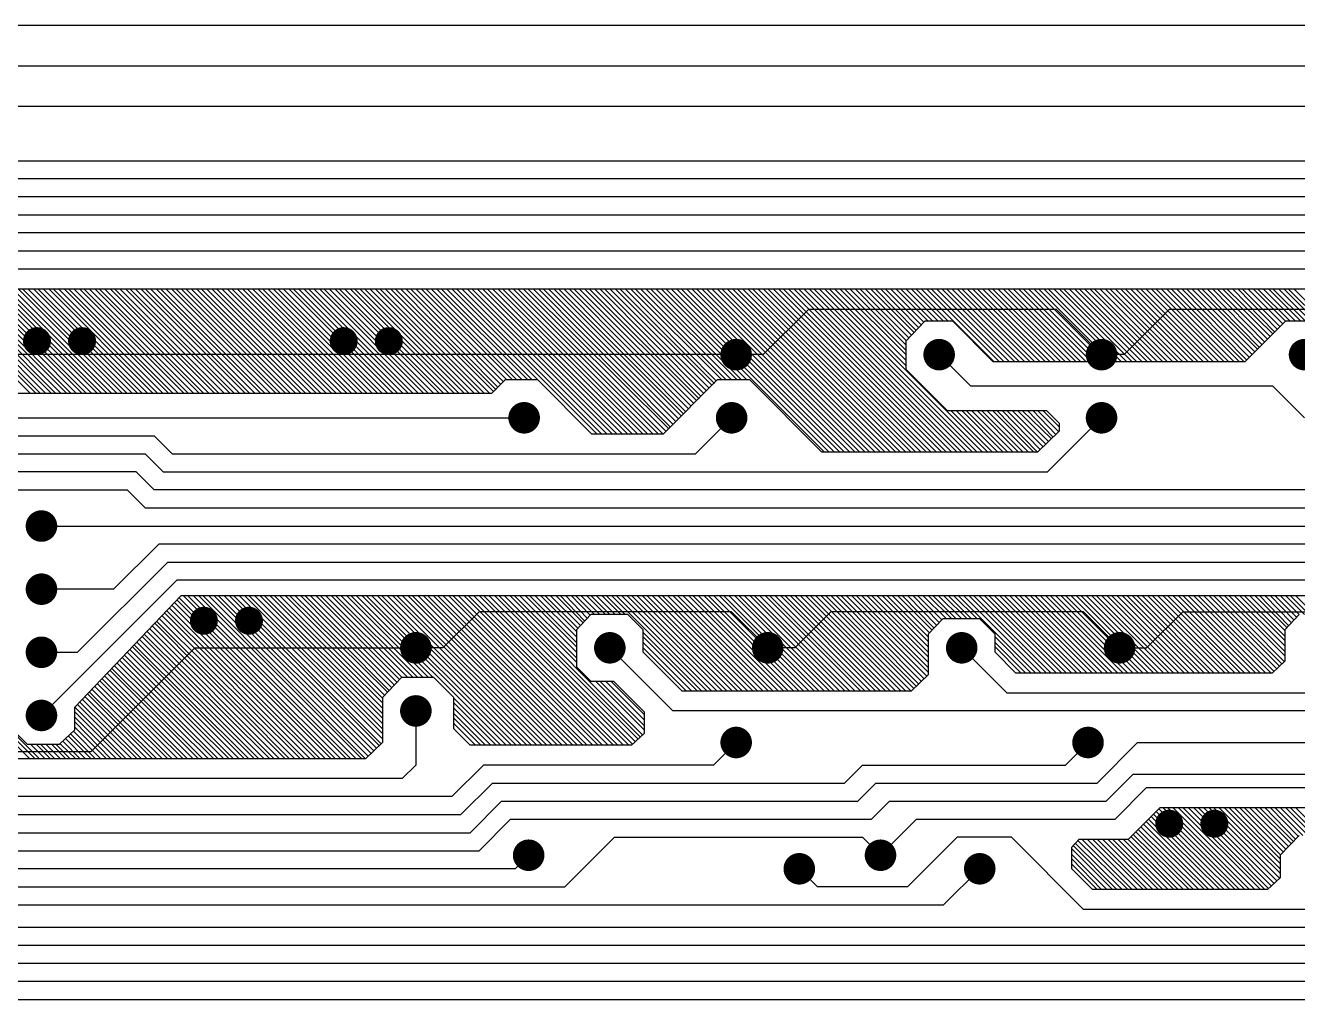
# Model space of a CAD drawing. Extents: x 295 to 953, y 10 to 290.
# Drawn here: x 569.6 to 628.7, y 193.8 to 239 of the extents above; entities that cross this region are included whole.
import ezdxf

# ---------------------------------------------------------------- set-up
doc = ezdxf.new("R2010")
doc.units = 0
doc.header["$LTSCALE"] = 5
doc.header["$MEASUREMENT"] = 0
doc.layers.get('0').update_dxf_attribs({"linetype": 'CONTINUOUS', "lineweight": 25})
doc.layers.add('ART02_PHO', color=2, linetype='CONTINUOUS')

msp = doc.modelspace()

# ---------------------------------------------------------------- linework, layer by layer
for points, const_width in [([(570.428, 224.351, -1), (569.778, 224.351, -1)], 0.65), ([(572.523, 224.351, -1), (571.873, 224.351, -1)], 0.65), ([(584.677, 224.351, -1), (584.027, 224.351, -1)], 0.65), ([(586.772, 224.351, -1), (586.123, 224.351, -1)], 0.65), ([(602.95, 223.722, -1), (602.216, 223.722, -1)], 0.733), ([(612.379, 223.722, -1), (611.646, 223.722, -1)], 0.733), ([(619.923, 223.722, -1), (619.19, 223.722, -1)], 0.733), ([(629.353, 223.722, -1), (628.62, 223.722, -1)], 0.733), ([(593.101, 220.788, -1), (592.367, 220.788, -1)], 0.733), ([(602.74, 220.788, -1), (602.007, 220.788, -1)], 0.733), ([(619.923, 220.788, -1), (619.19, 220.788, -1)], 0.733), ([(570.679, 215.759, -1), (569.946, 215.759, -1)], 0.733), ([(570.679, 212.825, -1), (569.946, 212.825, -1)], 0.733), ([(578.181, 211.359, -1), (577.531, 211.359, -1)], 0.65), ([(580.276, 211.359, -1), (579.627, 211.359, -1)], 0.65), ([(570.679, 209.892, -1), (569.946, 209.892, -1)], 0.733), ([(588.072, 210.101, -1), (587.338, 210.101, -1)], 0.733), ([(597.082, 210.101, -1), (596.349, 210.101, -1)], 0.733), ([(604.417, 210.101, -1), (603.683, 210.101, -1)], 0.733), ([(613.427, 210.101, -1), (612.694, 210.101, -1)], 0.733), ([(620.761, 210.101, -1), (620.028, 210.101, -1)], 0.733), ([(570.679, 206.958, -1), (569.946, 206.958, -1)], 0.733), ([(588.072, 207.168, -1), (587.338, 207.168, -1)], 0.733), ([(602.95, 205.701, -1), (602.216, 205.701, -1)], 0.733), ([(619.295, 205.701, -1), (618.561, 205.701, -1)], 0.733), ([(623.025, 201.929, -1), (622.375, 201.929, -1)], 0.65), ([(625.12, 201.929, -1), (624.471, 201.929, -1)], 0.65), ([(593.31, 200.462, -1), (592.577, 200.462, -1)], 0.733), ([(609.655, 200.462, -1), (608.922, 200.462, -1)], 0.733), ([(605.883, 199.833, -1), (605.15, 199.833, -1)], 0.733), ([(614.265, 199.833, -1), (613.532, 199.833, -1)], 0.733)]:
    msp.add_lwpolyline(points, format="xyb", close=True, dxfattribs=dict(const_width=const_width))
at = {"layer": 'ART02_PHO', "color": 7}
for p, q in [((728.313, 239.019), (548.1, 239.019)), ((662.933, 237.133), (549.776, 237.133)), ((711.339, 235.247), (551.453, 235.247)), ((553.339, 232.733), (691.851, 232.733)), ((692.48, 231.895), (553.548, 231.895)), ((759.326, 231.056), (553.758, 231.056)), ((553.967, 230.218), (757.86, 230.218)), ((757.231, 229.38), (554.177, 229.38)), ((554.387, 228.542), (756.812, 228.542)), ((554.596, 227.704), (756.183, 227.704)), ((555.015, 226.782), (691.139, 226.782)), ((569.809, 221.92), (564.948, 226.782)), ((570.061, 221.92), (565.199, 226.782)), ((570.27, 221.92), (565.409, 226.782)), ((570.522, 221.92), (565.66, 226.782)), ((570.773, 221.92), (565.912, 226.782)), ((570.983, 221.92), (566.121, 226.782)), ((571.234, 221.92), (566.373, 226.782)), ((571.486, 221.92), (566.624, 226.782)), ((571.695, 221.92), (566.834, 226.782)), ((571.947, 221.92), (567.085, 226.782)), ((572.198, 221.92), (567.337, 226.782)), ((572.408, 221.92), (567.546, 226.782)), ((572.659, 221.92), (567.798, 226.782)), ((572.911, 221.92), (568.049, 226.782)), ((573.12, 221.92), (568.259, 226.782)), ((573.372, 221.92), (568.51, 226.782)), ((573.581, 221.92), (568.72, 226.782)), ((573.833, 221.92), (568.971, 226.782)), ((574.084, 221.92), (569.223, 226.782)), ((574.294, 221.92), (569.432, 226.782)), ((574.545, 221.92), (569.684, 226.782)), ((574.797, 221.92), (569.935, 226.782)), ((575.006, 221.92), (570.145, 226.782)), ((575.258, 221.92), (570.396, 226.782)), ((575.509, 221.92), (570.648, 226.782)), ((575.719, 221.92), (570.857, 226.782)), ((575.97, 221.92), (571.109, 226.782)), ((576.222, 221.92), (571.36, 226.782)), ((576.431, 221.92), (571.57, 226.782)), ((576.683, 221.92), (571.821, 226.782)), ((576.934, 221.92), (572.073, 226.782)), ((577.144, 221.92), (572.282, 226.782)), ((577.395, 221.92), (572.534, 226.782)), ((577.647, 221.92), (572.785, 226.782)), ((577.856, 221.92), (572.995, 226.782)), ((578.108, 221.92), (573.246, 226.782)), ((578.359, 221.92), (573.497, 226.782)), ((578.569, 221.92), (573.707, 226.782)), ((578.82, 221.92), (573.958, 226.782)), ((579.072, 221.92), (574.21, 226.782)), ((579.281, 221.92), (574.42, 226.782)), ((579.533, 221.92), (574.671, 226.782)), ((579.784, 221.92), (574.922, 226.782)), ((579.994, 221.92), (575.132, 226.782)), ((580.245, 221.92), (575.383, 226.782)), ((580.496, 221.92), (575.635, 226.782)), ((580.706, 221.92), (575.844, 226.782)), ((580.957, 221.92), (576.096, 226.782)), ((581.209, 221.92), (576.347, 226.782)), ((581.418, 221.92), (576.557, 226.782)), ((581.67, 221.92), (576.808, 226.782)), ((581.879, 221.92), (577.018, 226.782)), ((582.131, 221.92), (577.269, 226.782)), ((582.382, 221.92), (577.521, 226.782)), ((582.592, 221.92), (577.73, 226.782)), ((582.843, 221.92), (577.982, 226.782)), ((583.095, 221.92), (578.233, 226.782)), ((583.304, 221.92), (578.443, 226.782)), ((583.556, 221.92), (578.694, 226.782)), ((583.807, 221.92), (578.946, 226.782)), ((584.017, 221.92), (579.155, 226.782)), ((584.268, 221.92), (579.407, 226.782)), ((584.52, 221.92), (579.658, 226.782)), ((584.729, 221.92), (579.868, 226.782)), ((584.981, 221.92), (580.119, 226.782)), ((585.232, 221.92), (580.371, 226.782)), ((585.442, 221.92), (580.58, 226.782)), ((585.693, 221.92), (580.832, 226.782)), ((585.945, 221.92), (581.083, 226.782)), ((586.154, 221.92), (581.293, 226.782)), ((586.406, 221.92), (581.544, 226.782)), ((586.657, 221.92), (581.796, 226.782)), ((586.867, 221.92), (582.005, 226.782)), ((587.118, 221.92), (582.257, 226.782)), ((587.37, 221.92), (582.508, 226.782)), ((587.579, 221.92), (582.718, 226.782)), ((587.831, 221.92), (582.969, 226.782)), ((588.082, 221.92), (583.221, 226.782)), ((588.292, 221.92), (583.43, 226.782)), ((588.543, 221.92), (583.682, 226.782)), ((588.795, 221.92), (583.933, 226.782)), ((589.004, 221.92), (584.143, 226.782)), ((589.256, 221.92), (584.394, 226.782)), ((589.507, 221.92), (584.646, 226.782)), ((589.717, 221.92), (584.855, 226.782)), ((589.968, 221.92), (585.107, 226.782)), ((590.178, 221.92), (585.316, 226.782)), ((590.429, 221.92), (585.568, 226.782)), ((590.681, 221.92), (585.819, 226.782)), ((590.89, 221.92), (586.029, 226.782)), ((591.142, 221.92), (586.28, 226.782)), ((591.309, 222.004), (586.531, 226.782)), ((591.435, 222.088), (586.741, 226.782)), ((591.519, 222.213), (586.993, 226.782)), ((591.645, 222.339), (587.244, 226.782)), ((591.77, 222.465), (587.454, 226.782)), ((591.938, 222.549), (587.705, 226.782)), ((592.189, 222.549), (587.956, 226.782)), ((592.399, 222.549), (588.166, 226.782)), ((592.65, 222.549), (588.417, 226.782)), ((592.902, 222.549), (588.669, 226.782)), ((593.111, 222.549), (588.878, 226.782)), ((593.363, 222.549), (589.13, 226.782)), ((596.129, 220.034), (589.381, 226.782)), ((596.338, 220.034), (589.591, 226.782)), ((596.59, 220.034), (589.842, 226.782)), ((596.841, 220.034), (590.094, 226.782)), ((597.051, 220.034), (590.303, 226.782)), ((597.302, 220.034), (590.555, 226.782)), ((597.554, 220.034), (590.806, 226.782)), ((597.763, 220.034), (591.016, 226.782)), ((598.015, 220.034), (591.267, 226.782)), ((598.266, 220.034), (591.519, 226.782)), ((598.476, 220.034), (591.728, 226.782)), ((598.727, 220.034), (591.98, 226.782)), ((598.979, 220.034), (592.231, 226.782)), ((599.188, 220.034), (592.441, 226.782)), ((599.314, 220.16), (592.692, 226.782)), ((599.44, 220.285), (592.902, 226.782)), ((599.524, 220.369), (593.153, 226.782)), ((599.649, 220.495), (593.405, 226.782)), ((599.775, 220.621), (593.614, 226.782)), ((599.901, 220.746), (593.866, 226.782)), ((600.027, 220.872), (594.117, 226.782)), ((600.152, 220.956), (594.327, 226.782)), ((600.236, 221.082), (594.578, 226.782)), ((600.362, 221.207), (594.83, 226.782)), ((600.488, 221.333), (595.039, 226.782)), ((600.613, 221.459), (595.291, 226.782)), ((600.739, 221.585), (595.542, 226.782)), ((600.865, 221.669), (595.752, 226.782)), ((600.949, 221.794), (596.003, 226.782)), ((601.074, 221.92), (596.255, 226.782)), ((601.2, 222.046), (596.464, 226.782)), ((601.326, 222.171), (596.716, 226.782)), ((601.451, 222.297), (596.967, 226.782)), ((601.577, 222.381), (597.177, 226.782)), ((601.661, 222.507), (597.428, 226.782)), ((601.912, 222.549), (597.68, 226.782)), ((602.122, 222.549), (597.889, 226.782)), ((602.373, 222.549), (598.141, 226.782)), ((602.625, 222.549), (598.392, 226.782)), ((602.834, 222.549), (598.602, 226.782)), ((603.086, 222.549), (598.853, 226.782)), ((606.69, 219.196), (599.104, 226.782)), ((606.9, 219.196), (599.314, 226.782)), ((607.151, 219.196), (599.566, 226.782)), ((607.403, 219.196), (599.817, 226.782)), ((607.612, 219.196), (600.027, 226.782)), ((607.864, 219.196), (600.278, 226.782)), ((608.115, 219.196), (600.529, 226.782)), ((608.325, 219.196), (600.739, 226.782)), ((608.576, 219.196), (600.99, 226.782)), ((608.786, 219.196), (601.2, 226.782)), ((609.037, 219.196), (601.451, 226.782)), ((609.289, 219.196), (601.703, 226.782)), ((609.498, 219.196), (601.912, 226.782)), ((609.75, 219.196), (602.164, 226.782)), ((610.001, 219.196), (602.415, 226.782)), ((610.211, 219.196), (602.625, 226.782)), ((610.462, 219.196), (602.876, 226.782)), ((610.714, 219.196), (603.128, 226.782)), ((610.923, 219.196), (603.337, 226.782)), ((611.175, 219.196), (603.589, 226.782)), ((611.426, 219.196), (603.84, 226.782)), ((611.636, 219.196), (604.05, 226.782)), ((611.887, 219.196), (604.301, 226.782)), ((612.139, 219.196), (604.553, 226.782)), ((612.348, 219.196), (604.762, 226.782)), ((612.6, 219.196), (605.014, 226.782)), ((612.851, 219.196), (605.265, 226.782)), ((613.061, 219.196), (605.475, 226.782)), ((613.312, 219.196), (605.726, 226.782)), ((613.563, 219.196), (605.978, 226.782)), ((613.773, 219.196), (606.187, 226.782)), ((614.024, 219.196), (606.439, 226.782)), ((614.276, 219.196), (606.69, 226.782)), ((610.462, 223.219), (606.9, 226.782)), ((610.462, 223.471), (607.151, 226.782)), ((610.462, 223.722), (607.403, 226.782)), ((610.462, 223.932), (607.612, 226.782)), ((610.462, 224.183), (607.864, 226.782)), ((610.462, 224.393), (608.115, 226.782)), ((610.588, 224.518), (608.325, 226.782)), ((610.714, 224.644), (608.576, 226.782)), ((610.839, 224.77), (608.828, 226.782)), ((610.923, 224.854), (609.037, 226.782)), ((611.049, 224.979), (609.289, 226.782)), ((611.175, 225.105), (609.498, 226.782)), ((611.3, 225.231), (609.75, 226.782)), ((611.51, 225.273), (610.001, 226.782)), ((611.719, 225.273), (610.211, 226.782)), ((611.971, 225.273), (610.462, 226.782)), ((612.222, 225.273), (610.714, 226.782)), ((612.432, 225.273), (610.923, 226.782)), ((614.569, 223.387), (611.175, 226.782)), ((614.821, 223.387), (611.426, 226.782)), ((615.03, 223.387), (611.636, 226.782)), ((615.282, 223.387), (611.887, 226.782)), ((615.533, 223.387), (612.139, 226.782)), ((615.743, 223.387), (612.348, 226.782)), ((615.994, 223.387), (612.6, 226.782)), ((616.246, 223.387), (612.851, 226.782)), ((616.455, 223.387), (613.061, 226.782)), ((616.707, 223.387), (613.312, 226.782)), ((616.958, 223.387), (613.563, 226.782)), ((617.168, 223.387), (613.773, 226.782)), ((617.419, 223.387), (614.024, 226.782)), ((617.671, 223.387), (614.276, 226.782)), ((617.88, 223.387), (614.485, 226.782)), ((618.132, 223.387), (614.737, 226.782)), ((618.383, 223.387), (614.988, 226.782)), ((618.593, 223.387), (615.198, 226.782)), ((618.844, 223.387), (615.449, 226.782)), ((619.096, 223.387), (615.701, 226.782)), ((619.305, 223.387), (615.91, 226.782)), ((619.557, 223.387), (616.162, 226.782)), ((619.808, 223.387), (616.413, 226.782)), ((620.018, 223.387), (616.623, 226.782)), ((620.269, 223.387), (616.874, 226.782)), ((620.479, 223.387), (617.084, 226.782)), ((620.73, 223.387), (617.335, 226.782)), ((620.982, 223.387), (617.587, 226.782)), ((621.191, 223.387), (617.796, 226.782)), ((621.443, 223.387), (618.048, 226.782)), ((621.694, 223.387), (618.299, 226.782)), ((621.904, 223.387), (618.509, 226.782)), ((622.155, 223.387), (618.76, 226.782)), ((622.406, 223.387), (619.012, 226.782)), ((622.616, 223.387), (619.221, 226.782)), ((622.867, 223.387), (619.473, 226.782)), ((623.119, 223.387), (619.724, 226.782)), ((623.328, 223.387), (619.934, 226.782)), ((623.58, 223.387), (620.185, 226.782)), ((623.831, 223.387), (620.437, 226.782)), ((624.041, 223.387), (620.646, 226.782)), ((624.292, 223.387), (620.898, 226.782)), ((624.544, 223.387), (621.149, 226.782)), ((624.753, 223.387), (621.359, 226.782)), ((625.005, 223.387), (621.61, 226.782)), ((625.256, 223.387), (621.862, 226.782)), ((625.466, 223.387), (622.071, 226.782)), ((625.717, 223.387), (622.323, 226.782)), ((625.969, 223.387), (622.574, 226.782)), ((626.178, 223.387), (622.784, 226.782)), ((626.304, 223.471), (623.035, 226.782)), ((626.43, 223.596), (623.287, 226.782)), ((626.556, 223.722), (623.496, 226.782)), ((626.681, 223.848), (623.748, 226.782)), ((626.807, 223.974), (623.999, 226.782)), ((626.891, 224.057), (624.209, 226.782)), ((627.017, 224.183), (624.46, 226.782)), ((627.142, 224.309), (624.712, 226.782)), ((627.268, 224.435), (624.921, 226.782)), ((627.394, 224.56), (625.173, 226.782)), ((627.519, 224.686), (625.382, 226.782)), ((627.603, 224.77), (625.634, 226.782)), ((627.729, 224.896), (625.885, 226.782)), ((627.855, 225.021), (626.095, 226.782)), ((627.98, 225.147), (626.346, 226.782)), ((628.106, 225.273), (626.597, 226.782)), ((628.316, 225.273), (626.807, 226.782)), ((628.567, 225.273), (627.058, 226.782)), ((628.819, 225.273), (627.31, 226.782)), ((629.028, 225.273), (627.519, 226.782)), ((629.28, 225.273), (627.771, 226.782)), ((629.531, 225.273), (628.022, 226.782)), ((629.741, 225.273), (628.232, 226.782)), ((632.507, 222.758), (628.483, 226.782)), ((605.936, 225.818), (603.84, 223.722)), ((617.461, 225.818), (605.936, 225.818)), ((619.557, 223.722), (617.461, 225.818)), ((622.7, 225.818), (620.604, 223.722)), ((634.435, 225.818), (622.7, 225.818)), ((611.342, 225.273), (610.462, 224.351)), ((612.641, 225.273), (611.342, 225.273)), ((614.527, 223.387), (612.641, 225.273)), ((628.106, 225.273), (626.22, 223.387)), ((629.825, 225.273), (628.106, 225.273)), ((610.462, 224.351), (610.462, 223.052)), ((602.583, 223.722), (560.254, 223.722)), ((603.84, 223.722), (602.583, 223.722)), ((613.48, 222.255), (612.013, 223.722)), ((626.22, 223.387), (614.527, 223.387)), ((620.604, 223.722), (619.557, 223.722)), ((610.462, 223.052), (612.39, 221.124)), ((591.854, 222.549), (591.225, 221.92)), ((593.363, 222.549), (591.854, 222.549)), ((595.877, 220.034), (593.363, 222.549)), ((601.703, 222.549), (599.188, 220.034)), ((603.212, 222.549), (601.703, 222.549)), ((606.564, 219.196), (603.212, 222.549)), ((627.519, 222.255), (613.48, 222.255)), ((628.986, 220.788), (627.519, 222.255)), ((591.225, 221.92), (552.92, 221.92)), ((612.39, 221.124), (617, 221.124)), ((614.485, 219.196), (612.558, 221.124)), ((614.737, 219.196), (612.809, 221.124)), ((614.988, 219.196), (613.061, 221.124)), ((615.198, 219.196), (613.27, 221.124)), ((615.449, 219.196), (613.522, 221.124)), ((615.701, 219.196), (613.773, 221.124)), ((615.91, 219.196), (613.983, 221.124)), ((616.162, 219.196), (614.234, 221.124)), ((616.413, 219.196), (614.485, 221.124)), ((616.581, 219.196), (614.695, 221.124)), ((616.707, 219.322), (614.946, 221.124)), ((616.832, 219.447), (615.156, 221.124)), ((616.958, 219.573), (615.407, 221.124)), ((617.084, 219.699), (615.659, 221.124)), ((617.21, 219.824), (615.868, 221.124)), ((617.293, 219.908), (616.12, 221.124)), ((617.419, 220.034), (616.371, 221.124)), ((617.545, 220.16), (616.581, 221.124)), ((617.587, 220.369), (616.832, 221.124)), ((617, 221.124), (617.587, 220.537)), ((548.729, 220.788), (592.734, 220.788)), ((600.697, 219.112), (602.373, 220.788)), ((617.042, 218.274), (619.557, 220.788)), ((617.587, 220.537), (617.587, 220.16)), ((548.938, 219.95), (575.551, 219.95)), ((575.551, 219.95), (576.389, 219.112)), ((599.188, 220.034), (595.877, 220.034)), ((617.587, 220.16), (616.581, 219.196)), ((549.148, 219.112), (575.132, 219.112)), ((575.132, 219.112), (575.97, 218.274)), ((576.389, 219.112), (600.697, 219.112)), ((616.581, 219.196), (606.564, 219.196)), ((574.713, 218.274), (549.357, 218.274)), ((575.551, 217.436), (574.713, 218.274)), ((575.97, 218.274), (617.042, 218.274)), ((549.567, 217.436), (574.294, 217.436)), ((574.294, 217.436), (575.132, 216.597)), ((633.387, 217.436), (575.551, 217.436)), ((569.767, 204.946), (558.2, 216.514)), ((570.019, 204.946), (558.452, 216.514)), ((570.229, 204.946), (558.661, 216.514)), ((575.132, 216.597), (649.103, 216.597)), ((570.312, 215.759), (651.827, 215.759)), ((575.761, 214.921), (573.665, 212.825)), ((652.246, 214.921), (575.761, 214.921)), ((571.989, 209.892), (576.18, 214.083)), ((576.18, 214.083), (652.665, 214.083)), ((576.599, 213.245), (570.312, 206.958)), ((573.665, 212.825), (570.312, 212.825)), ((653.085, 213.245), (576.599, 213.245)), ((571.863, 207.335), (576.808, 212.532)), ((583.765, 204.946), (576.515, 212.197)), ((583.975, 204.946), (576.599, 212.323)), ((584.226, 204.946), (576.725, 212.406)), ((576.808, 212.532), (653.504, 212.532)), ((584.478, 204.946), (576.892, 212.532)), ((584.687, 204.946), (577.102, 212.532)), ((584.939, 204.946), (577.353, 212.532)), ((585.19, 204.946), (577.605, 212.532)), ((585.358, 204.946), (577.814, 212.532)), ((585.484, 205.072), (578.066, 212.532)), ((585.609, 205.198), (578.317, 212.532)), ((585.735, 205.324), (578.527, 212.532)), ((585.861, 205.449), (578.778, 212.532)), ((585.987, 205.575), (579.03, 212.532)), ((586.07, 205.659), (579.239, 212.532)), ((586.154, 205.868), (579.491, 212.532)), ((586.154, 206.12), (579.742, 212.532)), ((586.154, 206.329), (579.952, 212.532)), ((586.154, 206.581), (580.203, 212.532)), ((586.154, 206.832), (580.455, 212.532)), ((586.154, 207.042), (580.664, 212.532)), ((586.154, 207.293), (580.916, 212.532)), ((586.154, 207.545), (581.125, 212.532)), ((586.154, 207.754), (581.377, 212.532)), ((586.238, 207.922), (581.628, 212.532)), ((586.364, 208.048), (581.838, 212.532)), ((586.448, 208.132), (582.089, 212.532)), ((586.573, 208.257), (582.34, 212.532)), ((586.699, 208.383), (582.55, 212.532)), ((586.825, 208.509), (582.802, 212.532)), ((586.951, 208.634), (583.053, 212.532)), ((587.076, 208.718), (583.263, 212.532)), ((587.328, 208.718), (583.514, 212.532)), ((587.579, 208.718), (583.765, 212.532)), ((587.789, 208.718), (583.975, 212.532)), ((588.04, 208.718), (584.226, 212.532)), ((588.292, 208.718), (584.478, 212.532)), ((588.501, 208.718), (584.687, 212.532)), ((591.896, 205.575), (584.939, 212.532)), ((592.147, 205.575), (585.19, 212.532)), ((592.357, 205.575), (585.4, 212.532)), ((592.608, 205.575), (585.651, 212.532)), ((592.86, 205.575), (585.903, 212.532)), ((593.069, 205.575), (586.112, 212.532)), ((593.321, 205.575), (586.364, 212.532)), ((593.572, 205.575), (586.615, 212.532)), ((593.782, 205.575), (586.825, 212.532)), ((594.033, 205.575), (587.076, 212.532)), ((594.285, 205.575), (587.328, 212.532)), ((594.494, 205.575), (587.537, 212.532)), ((594.746, 205.575), (587.789, 212.532)), ((594.997, 205.575), (588.04, 212.532)), ((595.207, 205.575), (588.25, 212.532)), ((595.458, 205.575), (588.501, 212.532)), ((595.668, 205.575), (588.711, 212.532)), ((595.919, 205.575), (588.962, 212.532)), ((596.171, 205.575), (589.214, 212.532)), ((596.38, 205.575), (589.423, 212.532)), ((596.632, 205.575), (589.675, 212.532)), ((596.883, 205.575), (589.926, 212.532)), ((597.093, 205.575), (590.136, 212.532)), ((597.344, 205.575), (590.387, 212.532)), ((597.596, 205.575), (590.639, 212.532)), ((597.763, 205.617), (590.848, 212.532)), ((597.889, 205.743), (591.1, 212.532)), ((598.015, 205.868), (591.351, 212.532)), ((598.141, 205.952), (591.561, 212.532)), ((598.224, 206.078), (591.812, 212.532)), ((595.165, 209.431), (592.064, 212.532)), ((595.165, 209.64), (592.273, 212.532)), ((595.165, 209.892), (592.525, 212.532)), ((595.165, 210.143), (592.776, 212.532)), ((595.165, 210.353), (592.986, 212.532)), ((595.165, 210.604), (593.237, 212.532)), ((595.165, 210.856), (593.489, 212.532)), ((595.207, 211.023), (593.698, 212.532)), ((595.333, 211.149), (593.95, 212.532)), ((595.458, 211.275), (594.201, 212.532)), ((595.542, 211.359), (594.411, 212.532)), ((595.668, 211.484), (594.662, 212.532)), ((595.794, 211.61), (594.913, 212.532)), ((596.003, 211.652), (595.123, 212.532)), ((596.255, 211.652), (595.375, 212.532)), ((596.506, 211.652), (595.626, 212.532)), ((596.716, 211.652), (595.836, 212.532)), ((596.967, 211.652), (596.087, 212.532)), ((597.219, 211.652), (596.338, 212.532)), ((597.428, 211.652), (596.548, 212.532)), ((601.242, 208.09), (596.799, 212.532)), ((601.451, 208.09), (597.009, 212.532)), ((601.703, 208.09), (597.26, 212.532)), ((601.954, 208.09), (597.512, 212.532)), ((602.164, 208.09), (597.721, 212.532)), ((602.415, 208.09), (597.973, 212.532)), ((602.667, 208.09), (598.224, 212.532)), ((602.876, 208.09), (598.434, 212.532)), ((603.128, 208.09), (598.685, 212.532)), ((603.379, 208.09), (598.937, 212.532)), ((603.589, 208.09), (599.146, 212.532)), ((603.84, 208.09), (599.398, 212.532)), ((604.092, 208.09), (599.649, 212.532)), ((604.301, 208.09), (599.859, 212.532)), ((604.553, 208.09), (600.11, 212.532)), ((604.804, 208.09), (600.362, 212.532)), ((605.014, 208.09), (600.571, 212.532)), ((605.265, 208.09), (600.823, 212.532)), ((605.517, 208.09), (601.074, 212.532)), ((605.726, 208.09), (601.284, 212.532)), ((605.978, 208.09), (601.535, 212.532)), ((606.229, 208.09), (601.787, 212.532)), ((606.439, 208.09), (601.996, 212.532)), ((606.69, 208.09), (602.248, 212.532)), ((606.942, 208.09), (602.499, 212.532)), ((607.151, 208.09), (602.709, 212.532)), ((607.403, 208.09), (602.96, 212.532)), ((607.654, 208.09), (603.212, 212.532)), ((607.864, 208.09), (603.421, 212.532)), ((608.115, 208.09), (603.673, 212.532)), ((608.367, 208.09), (603.924, 212.532)), ((608.576, 208.09), (604.134, 212.532)), ((608.828, 208.09), (604.385, 212.532)), ((609.079, 208.09), (604.637, 212.532)), ((609.289, 208.09), (604.846, 212.532)), ((609.54, 208.09), (605.098, 212.532)), ((609.75, 208.09), (605.307, 212.532)), ((610.001, 208.09), (605.559, 212.532)), ((610.253, 208.09), (605.81, 212.532)), ((610.462, 208.09), (606.02, 212.532)), ((610.714, 208.09), (606.271, 212.532)), ((610.839, 208.215), (606.523, 212.532)), ((610.965, 208.299), (606.732, 212.532)), ((611.049, 208.425), (606.984, 212.532)), ((611.175, 208.551), (607.235, 212.532)), ((611.3, 208.676), (607.445, 212.532)), ((611.426, 208.802), (607.696, 212.532)), ((611.51, 208.97), (607.948, 212.532)), ((611.51, 209.179), (608.157, 212.532)), ((611.51, 209.431), (608.409, 212.532)), ((611.51, 209.682), (608.66, 212.532)), ((611.51, 209.892), (608.87, 212.532)), ((611.51, 210.143), (609.121, 212.532)), ((611.51, 210.395), (609.372, 212.532)), ((611.51, 210.604), (609.582, 212.532)), ((611.552, 210.814), (609.833, 212.532)), ((611.677, 210.94), (610.085, 212.532)), ((611.761, 211.023), (610.294, 212.532)), ((611.887, 211.149), (610.546, 212.532)), ((612.013, 211.275), (610.797, 212.532)), ((612.139, 211.401), (611.007, 212.532)), ((612.348, 211.442), (611.258, 212.532)), ((612.6, 211.442), (611.51, 212.532)), ((612.809, 211.442), (611.719, 212.532)), ((613.061, 211.442), (611.971, 212.532)), ((613.312, 211.442), (612.222, 212.532)), ((613.522, 211.442), (612.432, 212.532)), ((613.773, 211.442), (612.683, 212.532)), ((616.497, 208.928), (612.893, 212.532)), ((616.749, 208.928), (613.144, 212.532)), ((617, 208.928), (613.396, 212.532)), ((617.21, 208.928), (613.605, 212.532)), ((617.461, 208.928), (613.857, 212.532)), ((617.713, 208.928), (614.108, 212.532)), ((617.922, 208.928), (614.318, 212.532)), ((618.174, 208.928), (614.569, 212.532)), ((618.425, 208.928), (614.821, 212.532)), ((618.635, 208.928), (615.03, 212.532)), ((618.886, 208.928), (615.282, 212.532)), ((619.137, 208.928), (615.533, 212.532)), ((619.347, 208.928), (615.743, 212.532)), ((619.598, 208.928), (615.994, 212.532)), ((619.85, 208.928), (616.246, 212.532)), ((620.059, 208.928), (616.455, 212.532)), ((620.311, 208.928), (616.707, 212.532)), ((620.562, 208.928), (616.958, 212.532)), ((620.772, 208.928), (617.168, 212.532)), ((621.023, 208.928), (617.419, 212.532)), ((621.275, 208.928), (617.671, 212.532)), ((621.484, 208.928), (617.88, 212.532)), ((621.736, 208.928), (618.132, 212.532)), ((621.987, 208.928), (618.383, 212.532)), ((622.197, 208.928), (618.593, 212.532)), ((622.448, 208.928), (618.844, 212.532)), ((622.7, 208.928), (619.096, 212.532)), ((622.909, 208.928), (619.305, 212.532)), ((623.161, 208.928), (619.557, 212.532)), ((623.412, 208.928), (619.808, 212.532)), ((623.622, 208.928), (620.018, 212.532)), ((623.873, 208.928), (620.269, 212.532)), ((624.125, 208.928), (620.521, 212.532)), ((624.334, 208.928), (620.73, 212.532)), ((624.586, 208.928), (620.982, 212.532)), ((624.795, 208.928), (621.191, 212.532)), ((625.047, 208.928), (621.443, 212.532)), ((625.298, 208.928), (621.694, 212.532)), ((625.508, 208.928), (621.904, 212.532)), ((625.759, 208.928), (622.155, 212.532)), ((626.011, 208.928), (622.406, 212.532)), ((626.22, 208.928), (622.616, 212.532)), ((626.472, 208.928), (622.867, 212.532)), ((626.723, 208.928), (623.119, 212.532)), ((626.933, 208.928), (623.328, 212.532)), ((627.184, 208.928), (623.58, 212.532)), ((627.436, 208.928), (623.831, 212.532)), ((627.561, 209.012), (624.041, 212.532)), ((627.687, 209.137), (624.292, 212.532)), ((627.813, 209.263), (624.544, 212.532)), ((627.939, 209.347), (624.753, 212.532)), ((628.022, 209.473), (625.005, 212.532)), ((628.064, 209.724), (625.256, 212.532)), ((628.064, 209.934), (625.466, 212.532)), ((628.064, 210.185), (625.717, 212.532)), ((628.064, 210.437), (625.969, 212.532)), ((628.064, 210.646), (626.178, 212.532)), ((628.064, 210.898), (626.43, 212.532)), ((628.148, 211.065), (626.681, 212.532)), ((628.232, 211.149), (626.891, 212.532)), ((628.358, 211.275), (627.142, 212.532)), ((628.483, 211.401), (627.394, 212.532)), ((628.609, 211.526), (627.603, 212.532)), ((628.735, 211.652), (627.855, 212.532)), ((628.986, 211.652), (628.106, 212.532)), ((629.196, 211.652), (628.316, 212.532)), ((629.447, 211.652), (628.567, 212.532)), ((582.55, 204.946), (575.928, 211.568)), ((582.802, 204.946), (576.054, 211.694)), ((583.053, 204.946), (576.138, 211.82)), ((583.263, 204.946), (576.264, 211.945)), ((583.514, 204.946), (576.389, 212.071)), ((590.639, 211.778), (588.962, 210.101)), ((602.373, 211.778), (590.639, 211.778)), ((595.836, 211.652), (595.165, 210.94)), ((597.554, 211.652), (595.836, 211.652)), ((598.266, 210.94), (597.554, 211.652)), ((604.05, 210.101), (602.373, 211.778)), ((606.984, 211.778), (605.307, 210.101)), ((618.718, 211.778), (606.984, 211.778)), ((620.395, 210.101), (618.718, 211.778)), ((621.652, 210.101), (623.328, 211.778)), ((623.328, 211.778), (635.063, 211.778)), ((628.735, 211.652), (628.064, 210.94)), ((581.377, 204.946), (575.342, 210.981)), ((581.628, 204.946), (575.467, 211.107)), ((581.838, 204.946), (575.593, 211.233)), ((582.089, 204.946), (575.677, 211.317)), ((582.34, 204.946), (575.803, 211.442)), ((612.18, 211.442), (611.51, 210.73)), ((613.899, 211.442), (612.18, 211.442)), ((614.611, 210.73), (613.899, 211.442)), ((580.413, 204.946), (574.881, 210.479)), ((580.664, 204.946), (575.006, 210.604)), ((580.916, 204.946), (575.09, 210.73)), ((581.125, 204.946), (575.216, 210.856)), ((595.165, 210.94), (595.165, 209.221)), ((598.266, 209.892), (598.266, 210.94)), ((600.99, 208.09), (598.266, 210.814)), ((600.781, 208.09), (598.266, 210.604)), ((611.51, 210.73), (611.51, 208.844)), ((614.611, 209.892), (614.611, 210.73)), ((616.288, 208.928), (614.611, 210.604)), ((628.064, 210.94), (628.064, 209.473)), ((570.312, 209.892), (571.989, 209.892)), ((572.617, 205.282), (577.437, 210.101)), ((579.239, 204.946), (574.294, 209.892)), ((579.491, 204.946), (574.42, 210.018)), ((579.742, 204.946), (574.545, 210.143)), ((579.952, 204.946), (574.629, 210.227)), ((580.203, 204.946), (574.755, 210.353)), ((577.437, 210.101), (587.705, 210.101)), ((588.962, 210.101), (587.705, 210.101)), ((599.649, 207.168), (596.716, 210.101)), ((600.529, 208.09), (598.266, 210.353)), ((600.278, 208.09), (598.266, 210.101)), ((600.068, 208.09), (598.266, 209.892)), ((605.307, 210.101), (604.05, 210.101)), ((613.061, 210.101), (615.156, 208.006)), ((616.036, 208.928), (614.611, 210.353)), ((615.827, 208.928), (614.611, 210.143)), ((615.575, 208.928), (614.611, 209.892)), ((620.395, 210.101), (621.652, 210.101)), ((578.066, 204.946), (573.707, 209.263)), ((578.317, 204.946), (573.833, 209.389)), ((578.527, 204.946), (573.958, 209.515)), ((578.778, 204.946), (574.084, 209.64)), ((579.03, 204.946), (574.168, 209.766)), ((595.165, 209.221), (595.836, 208.551)), ((628.064, 209.473), (627.478, 208.928)), ((576.892, 204.946), (573.12, 208.676)), ((577.102, 204.946), (573.246, 208.802)), ((577.353, 204.946), (573.372, 208.928)), ((577.605, 204.946), (573.497, 209.054)), ((577.814, 204.946), (573.581, 209.137)), ((587.034, 208.718), (586.154, 207.796)), ((588.543, 208.718), (587.034, 208.718)), ((589.465, 207.796), (588.543, 208.718)), ((611.51, 208.844), (610.714, 208.09)), ((627.478, 208.928), (615.575, 208.928)), ((575.677, 204.946), (572.534, 208.048)), ((575.928, 204.946), (572.659, 208.173)), ((576.18, 204.946), (572.785, 208.299)), ((576.389, 204.946), (572.911, 208.425)), ((576.641, 204.946), (573.036, 208.551)), ((595.836, 208.551), (596.883, 208.551)), ((598.308, 206.288), (596.045, 208.551)), ((598.308, 206.497), (596.255, 208.551)), ((598.308, 206.749), (596.506, 208.551)), ((598.308, 207), (596.758, 208.551)), ((596.883, 208.551), (598.308, 207.126)), ((610.714, 208.09), (600.068, 208.09)), ((574.503, 204.946), (571.989, 207.461)), ((574.755, 204.946), (572.073, 207.587)), ((574.964, 204.946), (572.198, 207.712)), ((575.216, 204.946), (572.324, 207.838)), ((575.467, 204.946), (572.45, 207.964)), ((586.154, 207.796), (586.154, 205.701)), ((589.465, 206.329), (589.465, 207.796)), ((591.645, 205.575), (589.465, 207.754)), ((591.435, 205.575), (589.465, 207.545)), ((615.156, 208.006), (678.44, 208.006)), ((574.252, 204.946), (571.863, 207.335)), ((571.863, 206.288), (571.863, 207.335)), ((574.042, 204.946), (571.863, 207.126)), ((573.791, 204.946), (571.863, 206.874)), ((587.705, 207.168), (587.705, 204.653)), ((591.184, 205.575), (589.465, 207.293)), ((590.932, 205.575), (589.465, 207.042)), ((590.722, 205.575), (589.465, 206.832)), ((598.308, 207.126), (598.308, 206.12)), ((678.021, 207.168), (599.649, 207.168)), ((568.762, 206.497), (569.642, 205.617)), ((571.151, 205.617), (571.863, 206.288)), ((573.078, 204.946), (571.779, 206.246)), ((573.539, 204.946), (571.863, 206.665)), ((573.33, 204.946), (571.863, 206.413)), ((590.471, 205.575), (589.465, 206.581)), ((590.22, 205.575), (589.465, 206.329)), ((590.22, 205.575), (589.465, 206.329)), ((572.114, 204.946), (571.318, 205.743)), ((572.366, 204.946), (571.444, 205.868)), ((572.617, 204.946), (571.57, 205.994)), ((572.827, 204.946), (571.653, 206.12)), ((586.154, 205.701), (585.358, 204.946)), ((598.308, 206.12), (597.721, 205.575)), ((602.583, 205.701), (601.535, 204.653)), ((617.88, 204.653), (618.928, 205.701)), ((619.347, 203.815), (621.233, 205.701)), ((621.233, 205.701), (635.273, 205.701)), ((558.997, 205.282), (572.617, 205.282)), ((569.642, 205.617), (571.151, 205.617)), ((570.48, 204.946), (569.809, 205.617)), ((570.731, 204.946), (570.061, 205.617)), ((570.941, 204.946), (570.27, 205.617)), ((571.192, 204.946), (570.522, 205.617)), ((571.444, 204.946), (570.773, 205.617)), ((571.653, 204.946), (570.983, 205.617)), ((571.905, 204.946), (571.192, 205.617)), ((597.721, 205.575), (590.22, 205.575)), ((585.358, 204.946), (548.729, 204.946)), ((587.705, 204.653), (587.076, 204.024)), ((590.848, 204.653), (589.381, 203.186)), ((601.535, 204.653), (590.848, 204.653)), ((607.612, 203.815), (608.45, 204.653)), ((608.45, 204.653), (617.88, 204.653)), ((587.076, 204.024), (549.357, 204.024)), ((619.766, 202.977), (621.023, 204.234)), ((621.023, 204.234), (637.159, 204.234)), ((589.8, 202.348), (591.267, 203.815)), ((591.267, 203.815), (607.612, 203.815)), ((608.241, 202.977), (609.079, 203.815)), ((609.079, 203.815), (619.347, 203.815)), ((620.185, 202.138), (621.652, 203.605)), ((621.652, 203.605), (637.578, 203.605)), ((589.381, 203.186), (549.776, 203.186)), ((590.22, 201.51), (591.686, 202.977)), ((591.686, 202.977), (608.241, 202.977)), ((608.87, 202.138), (609.708, 202.977)), ((609.708, 202.977), (619.766, 202.977)), ((550.405, 202.348), (589.8, 202.348)), ((590.639, 200.672), (592.106, 202.138)), ((592.106, 202.138), (608.87, 202.138)), ((609.289, 200.462), (610.965, 202.138)), ((610.965, 202.138), (620.185, 202.138)), ((620.814, 201.216), (622.281, 202.683)), ((625.047, 198.869), (621.736, 202.138)), ((625.256, 198.869), (621.862, 202.264)), ((625.508, 198.869), (621.987, 202.348)), ((625.759, 198.869), (622.113, 202.474)), ((625.969, 198.869), (622.239, 202.599)), ((622.281, 202.683), (637.997, 202.683)), ((626.22, 198.869), (622.406, 202.683)), ((626.43, 198.869), (622.616, 202.683)), ((626.681, 198.869), (622.867, 202.683)), ((626.933, 198.869), (623.119, 202.683)), ((627.142, 198.869), (623.328, 202.683)), ((627.31, 198.911), (623.58, 202.683)), ((627.436, 199.037), (623.831, 202.683)), ((627.561, 199.163), (624.041, 202.683)), ((627.687, 199.289), (624.292, 202.683)), ((627.813, 199.414), (624.544, 202.683)), ((627.855, 199.624), (624.753, 202.683)), ((627.855, 199.833), (625.005, 202.683)), ((627.855, 200.085), (625.256, 202.683)), ((627.855, 200.294), (625.466, 202.683)), ((627.855, 200.504), (625.717, 202.683)), ((627.98, 200.63), (625.969, 202.683)), ((628.106, 200.755), (626.178, 202.683)), ((628.232, 200.881), (626.43, 202.683)), ((628.358, 201.007), (626.681, 202.683)), ((628.483, 201.091), (626.891, 202.683)), ((628.567, 201.216), (627.142, 202.683)), ((628.693, 201.342), (627.394, 202.683)), ((628.903, 201.384), (627.603, 202.683)), ((629.154, 201.384), (627.855, 202.683)), ((629.405, 201.384), (628.106, 202.683)), ((629.615, 201.384), (628.316, 202.683)), ((629.866, 201.384), (628.567, 202.683)), ((551.034, 201.51), (590.22, 201.51)), ((623.831, 198.869), (621.149, 201.552)), ((624.083, 198.869), (621.275, 201.636)), ((624.334, 198.869), (621.401, 201.761)), ((624.544, 198.869), (621.526, 201.887)), ((624.795, 198.869), (621.652, 202.013)), ((594.62, 198.995), (596.925, 201.3)), ((596.925, 201.3), (608.45, 201.3)), ((608.45, 201.3), (609.289, 200.462)), ((612.851, 201.3), (610.546, 198.995)), ((615.366, 201.3), (612.851, 201.3)), ((618.718, 197.947), (615.366, 201.3)), ((618.174, 200.839), (618.509, 201.216)), ((620.269, 198.869), (618.215, 200.923)), ((620.521, 198.869), (618.341, 201.007)), ((620.772, 198.869), (618.467, 201.133)), ((618.509, 201.216), (620.814, 201.216)), ((620.982, 198.869), (618.635, 201.216)), ((621.233, 198.869), (618.886, 201.216)), ((621.484, 198.869), (619.137, 201.216)), ((621.694, 198.869), (619.347, 201.216)), ((621.945, 198.869), (619.598, 201.216)), ((622.197, 198.869), (619.85, 201.216)), ((622.406, 198.869), (620.059, 201.216)), ((622.658, 198.869), (620.311, 201.216)), ((622.909, 198.869), (620.562, 201.216)), ((623.119, 198.869), (620.772, 201.216)), ((623.37, 198.869), (620.94, 201.3)), ((623.622, 198.869), (621.023, 201.426)), ((628.735, 201.384), (627.855, 200.462)), ((551.662, 200.672), (590.639, 200.672)), ((592.944, 200.462), (592.315, 199.833)), ((618.174, 199.833), (618.174, 200.839)), ((620.059, 198.869), (618.174, 200.755)), ((619.808, 198.869), (618.174, 200.504)), ((627.855, 200.462), (627.855, 199.414)), ((592.315, 199.833), (552.291, 199.833)), ((606.355, 198.995), (605.517, 199.833)), ((612.222, 198.157), (613.899, 199.833)), ((619.557, 198.869), (618.174, 200.294)), ((619.347, 198.869), (618.174, 200.043)), ((619.137, 198.869), (618.174, 199.833)), ((627.855, 199.414), (627.268, 198.869)), ((553.129, 198.995), (594.62, 198.995)), ((610.546, 198.995), (606.355, 198.995)), ((627.268, 198.869), (619.137, 198.869)), ((553.758, 198.157), (612.222, 198.157)), ((646.589, 197.947), (618.718, 197.947)), ((648.055, 197.109), (554.177, 197.109)), ((658.952, 196.271), (554.806, 196.271)), ((662.305, 195.433), (555.434, 195.433)), ((662.724, 194.595), (556.063, 194.595)), ((556.901, 193.756), (663.143, 193.756))]:
    msp.add_line(p, q, dxfattribs=at)

doc.saveas('drawing.dxf')
